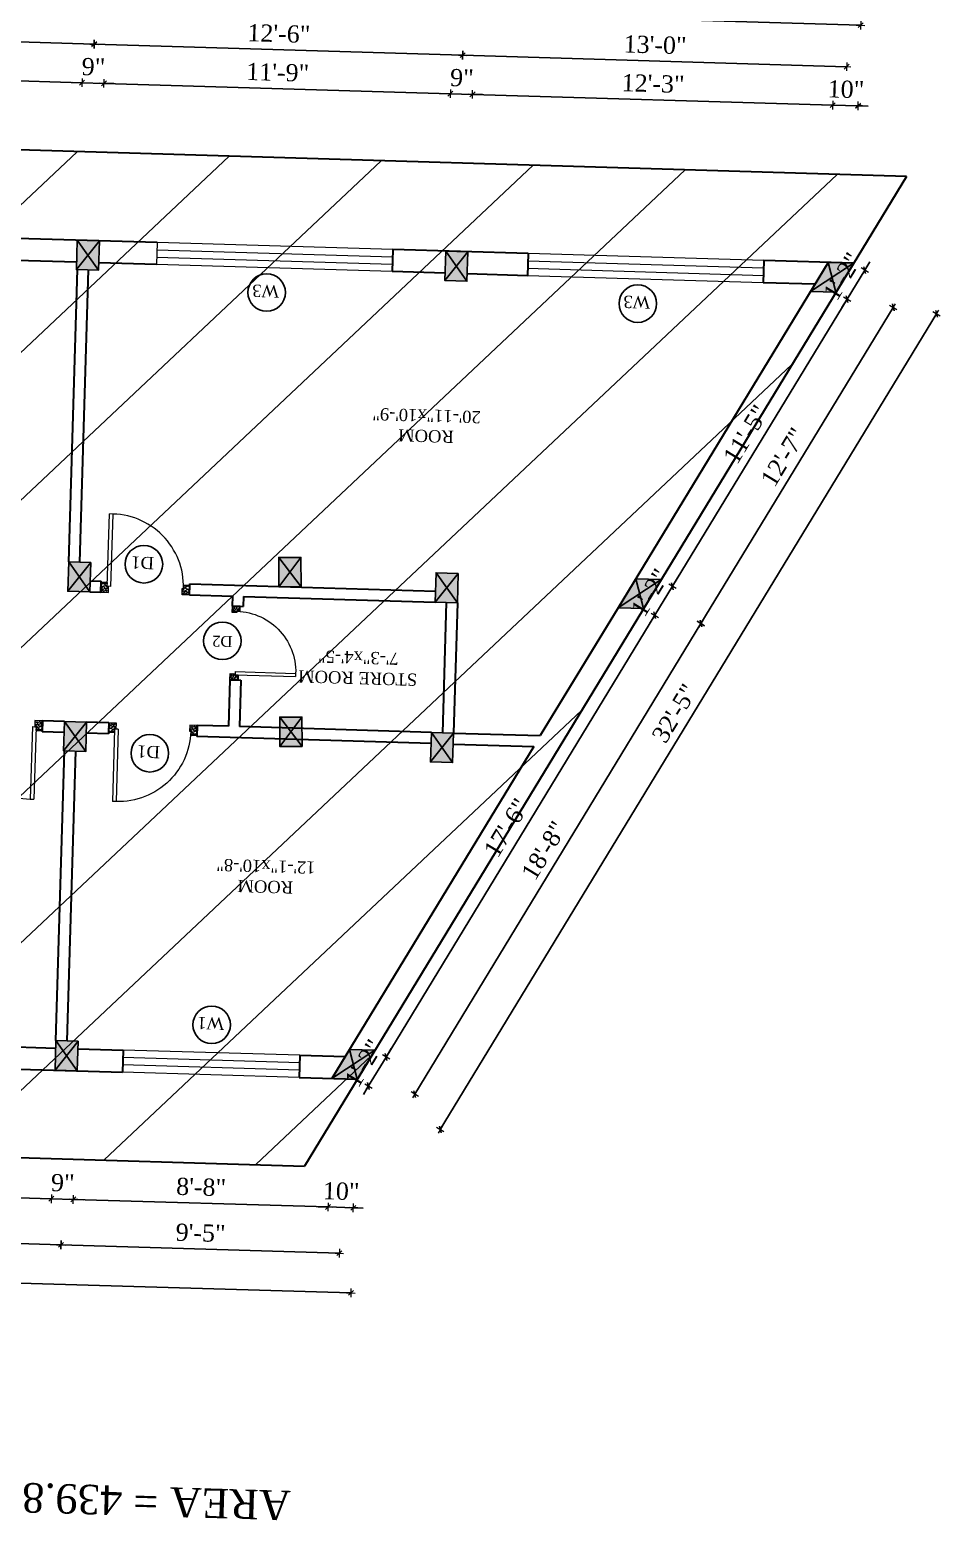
# Model space of a CAD drawing. Header units: inches. Extents: x 4069 to 291496, y -47643 to 12535.
# Drawn here: x 134410 to 134780, y -22079 to -21472 of the extents above; entities that cross this region are included whole.
import ezdxf

# ---------------------------------------------------------------- set-up
doc = ezdxf.new("R2010")
doc.units = ezdxf.units.IN
doc.header["$LTSCALE"] = 5
doc.header["$MEASUREMENT"] = 0
for name, color, linetype, lineweight in [('A-WALL', 7, 'Continuous', 9), ('Dimension', 7, 'Continuous', 18), ('DOOR', 62, 'Continuous', 0), ('Dw', 2, 'Continuous', 18)]:
    doc.layers.add(name, color=color, linetype=linetype, lineweight=lineweight)
doc.layers.add('dim line', color=7, linetype='Continuous', lineweight=15, true_color=0xfab2b2)
doc.layers.add('TEXT', color=6, linetype='Continuous')
doc.layers.add('WALL', color=7, linetype='Continuous')
doc.styles.add('ordinary', font='times.ttf')
doc.dimstyles.new('Copy of 96', dxfattribs={"dimtxt": 7, "dimasz": 4, "dimexe": 0.5, "dimexo": 0.5, "dimgap": 3, "dimtad": 1, "dimdec": 1, "dimzin": 11, "dimdsep": 46, "dimlunit": 4, "dimtxsty": 'ordinary', "dimblk": 'OBLIQUE', "dimcen": 0.09, "dimse1": 1, "dimse2": 1, "dimclrt": 6, "dimazin": 0, "dimtfac": 1, "dimtdec": 1, "dimtix": 1, "dimtmove": 2, "dimatfit": 3, "dimldrblk": 'leader', "dimfxl": 0.5, "dimfxlon": 1, "dimtolj": 1, "dimtzin": 0, "dimarcsym": 0})

# ---------------------------------------------------------------- blocks, each defined once
blk = doc.blocks.new('c2a')
at = {"color": 1, "ltscale": 5}
for p, q in [((18091.63, 4625.76), (18084.82, 4613.76)), ((18101.98, 4625.76), (18091.63, 4625.76)), ((18095.17, 4613.76), (18101.98, 4625.76)), ((18084.82, 4613.76), (18095.17, 4613.76))]:
    blk.add_line(p, q, dxfattribs=at)
blk = doc.blocks.new('C1a')
at = {"color": 1, "ltscale": 5}
for p, q in [((18657.75, 4625.76), (18648.75, 4625.76)), ((18648.75, 4625.76), (18648.82, 4613.76)), ((18657.82, 4613.76), (18657.75, 4625.76)), ((18648.82, 4613.76), (18657.82, 4613.76))]:
    blk.add_line(p, q, dxfattribs=at)
blk = doc.blocks.new('A$C27B36B59')
at = {"layer": 'DOOR'}
for p, q in [((0, 4), (0, 0)), ((2.5, 4), (0, 4)), ((0, 0), (3, 0)), ((2.5, 2.5), (2.5, 4)), ((3, 2.5), (2.5, 2.5)), ((3, 0), (3, 2.5))]:
    blk.add_line(p, q, dxfattribs=at)
for centre, radius, start, end in [((-1.4, -0.54), 4.75, 22.14107, 72.83803), ((1.34, 2.09), 1.64, 45.13802, 144.89476), ((2.21, 0.3), 2.49, 83.31492, 152.65798), ((0.13, 0.37), 2.05, 349.48753, 93.68048), ((1.96, -0.47), 2.01, 58.74475, 166.49498), ((-0.06, 0.32), 1.13, 343.54197, 86.94698), ((2.08, -0.4), 1.17, 38.28162, 160.15192)]:
    blk.add_arc(centre, radius, start, end, dxfattribs=at)
blk = doc.blocks.new('D2')
at = {"layer": 'DOOR'}
for p, q in [((74473.95, 24047.59), (74473.95, 24018.09)), ((74473.95, 24047.59), (74475.45, 24047.59)), ((74475.45, 24047.59), (74475.45, 24018.13))]:
    blk.add_line(p, q, dxfattribs=at)
blk.add_arc((74473.95, 24047.59), 29.5, 180, 272.9146, dxfattribs=at)
at = {"layer": 'DOOR', "xscale": -1, "rotation": 180}
blk.add_blockref('A$C27B36B59', (74441.95, 24050.09), dxfattribs=at)
at = {"layer": 'DOOR', "rotation": 180}
blk.add_blockref('A$C27B36B59', (74477.95, 24050.09), dxfattribs=at)
blk = doc.blocks.new('oblique')
at = {"color": 0, "lineweight": -2}
blk.add_line((0.25, 0.25), (-0.25, -0.25), dxfattribs=at)
at = {"layer": 'dim line', "lineweight": 9}
for p, q in [((-0.4375, 0), (0.4375, 0)), ((0, 0.4375), (0, -0.4375))]:
    blk.add_line(p, q, dxfattribs=at)
blk = doc.blocks.new('*D3606')
at = {"layer": 'A-WALL', "color": 0, "lineweight": -2, "ltscale": 50, "transparency": 16777216}
blk.add_line((134283.21, -21473.41), (134436.14, -21477.98), dxfattribs=at)
at = {"layer": 'Defpoints', "color": 0, "ltscale": 50, "transparency": 16777216}
for p in [(134436.14, -21477.98), (134280.83, -21553.3), (134433.76, -21557.87)]:
    blk.add_point(p, dxfattribs=at)
at = {"layer": 'A-WALL', "color": 0, "lineweight": -2, "ltscale": 50, "transparency": 16777216, "xscale": 4, "yscale": 4, "zscale": 4}
for p, rotation in [((134283.21, -21473.41), 178.289985428096), ((134436.14, -21477.98), 358.289985428096)]:
    blk.add_blockref('oblique', p, dxfattribs=dict(at, rotation=rotation))
at = {"layer": 'A-WALL', "color": 6, "ltscale": 50, "transparency": 16777216, "insert": (134359.88, -21469.12), "char_height": 7, "attachment_point": 5, "rotation": 358.28999, "style": 'ordinary'}
blk.add_mtext('\\A1;12\'-9"', dxfattribs=at)
blk = doc.blocks.new('_OBLIQUE')
at = {"color": 0, "linetype": 'ByBlock'}
blk.add_line((-0.5, -0.5), (0.5, 0.5), dxfattribs=at)
blk = doc.blocks.new('leader')
at = {"layer": 'Dimension'}
for p, q in [((0, -4.33), (0, 4.33)), ((-4.42, 0), (4.42, 0))]:
    blk.add_line(p, q, dxfattribs=at)
blk = doc.blocks.new('*D3607')
at = {"layer": 'A-WALL', "color": 0, "lineweight": -2, "ltscale": 50, "transparency": 16777216}
blk.add_line((134436.14, -21477.98), (134586.08, -21482.45), dxfattribs=at)
at = {"layer": 'Defpoints', "color": 0, "ltscale": 50, "transparency": 16777216}
for p in [(134586.08, -21482.45), (134433.76, -21557.87), (134583.69, -21562.34)]:
    blk.add_point(p, dxfattribs=at)
at = {"layer": 'A-WALL', "color": 0, "lineweight": -2, "ltscale": 50, "transparency": 16777216, "xscale": 4, "yscale": 4, "zscale": 4}
for p, rotation in [((134436.14, -21477.98), 178.289985428096), ((134586.08, -21482.45), 358.289985428096)]:
    blk.add_blockref('oblique', p, dxfattribs=dict(at, rotation=rotation))
at = {"layer": 'A-WALL', "color": 6, "ltscale": 50, "transparency": 16777216, "insert": (134511.31, -21473.66), "char_height": 7, "attachment_point": 5, "rotation": 358.28999, "style": 'ordinary'}
blk.add_mtext('\\A1;12\'-6"', dxfattribs=at)
blk = doc.blocks.new('*D3608')
at = {"layer": 'A-WALL', "color": 0, "lineweight": -2, "ltscale": 50, "transparency": 16777216}
blk.add_line((134586.08, -21482.45), (134742.33, -21487.12), dxfattribs=at)
at = {"layer": 'Defpoints', "color": 0, "ltscale": 50, "transparency": 16777216}
for p in [(134742.33, -21487.12), (134583.69, -21562.34), (134739.95, -21567.01)]:
    blk.add_point(p, dxfattribs=at)
at = {"layer": 'A-WALL', "color": 0, "lineweight": -2, "ltscale": 50, "transparency": 16777216, "xscale": 4, "yscale": 4, "zscale": 4}
for p, rotation in [((134586.08, -21482.45), 178.289985428096), ((134742.33, -21487.12), 358.289985428096)]:
    blk.add_blockref('oblique', p, dxfattribs=dict(at, rotation=rotation))
at = {"layer": 'A-WALL', "color": 6, "ltscale": 50, "transparency": 16777216, "insert": (134664.4, -21478.23), "char_height": 7, "attachment_point": 5, "rotation": 358.28999, "style": 'ordinary'}
blk.add_mtext('\\A1;13\'-0"', dxfattribs=at)
blk = doc.blocks.new('*D3609')
at = {"layer": 'A-WALL', "color": 0, "lineweight": -2, "ltscale": 50, "transparency": 16777216}
blk.add_line((134175.27, -21453.15), (134748.01, -21470.25), dxfattribs=at)
at = {"layer": 'Defpoints', "color": 0, "ltscale": 50, "transparency": 16777216}
for p in [(134748.01, -21470.25), (134172.38, -21550.06), (134745.12, -21567.16)]:
    blk.add_point(p, dxfattribs=at)
at = {"layer": 'A-WALL', "color": 0, "lineweight": -2, "ltscale": 50, "transparency": 16777216, "xscale": 4, "yscale": 4, "zscale": 4}
for p, rotation in [((134175.27, -21453.15), 178.289985428096), ((134748.01, -21470.25), 358.289985428096)]:
    blk.add_blockref('oblique', p, dxfattribs=dict(at, rotation=rotation))
at = {"layer": 'A-WALL', "color": 6, "ltscale": 50, "transparency": 16777216, "insert": (134461.84, -21455.14), "char_height": 7, "attachment_point": 5, "rotation": 358.28999, "style": 'ordinary'}
blk.add_mtext('\\A1;47\'-9"', dxfattribs=at)
blk = doc.blocks.new('*D3610')
at = {"layer": 'A-WALL', "color": 0, "lineweight": -2, "ltscale": 50, "transparency": 16777216}
for p, q in [((134749.69, -21569.94), (134751.76, -21566.52)), ((134749.69, -21569.94), (134742.52, -21581.73)), ((134742.52, -21581.73), (134740.44, -21585.15))]:
    blk.add_line(p, q, dxfattribs=at)
at = {"layer": 'Defpoints', "color": 0, "ltscale": 50, "transparency": 16777216}
for p in [(134745.12, -21567.16), (134737.95, -21578.95), (134742.52, -21581.73)]:
    blk.add_point(p, dxfattribs=at)
at = {"layer": 'A-WALL', "color": 0, "lineweight": -2, "ltscale": 50, "transparency": 16777216, "xscale": 4, "yscale": 4, "zscale": 4}
for p, rotation in [((134749.69, -21569.94), 238.701470922219), ((134742.52, -21581.73), 58.701470922219)]:
    blk.add_blockref('oblique', p, dxfattribs=dict(at, rotation=rotation))
at = {"layer": 'A-WALL', "color": 6, "ltscale": 50, "transparency": 16777216, "insert": (134740.55, -21572.46), "char_height": 7, "attachment_point": 5, "rotation": 58.70147, "style": 'ordinary'}
blk.add_mtext('\\A1;1\'-2"', dxfattribs=at)
blk = doc.blocks.new('*D3611')
at = {"layer": 'A-WALL', "color": 0, "lineweight": -2, "ltscale": 50, "transparency": 16777216}
blk.add_line((134742.52, -21581.73), (134671.43, -21698.66), dxfattribs=at)
at = {"layer": 'Defpoints', "color": 0, "ltscale": 50, "transparency": 16777216}
for p in [(134737.95, -21578.95), (134666.86, -21695.88), (134671.43, -21698.66)]:
    blk.add_point(p, dxfattribs=at)
at = {"layer": 'A-WALL', "color": 0, "lineweight": -2, "ltscale": 50, "transparency": 16777216, "xscale": 4, "yscale": 4, "zscale": 4}
for p, rotation in [((134742.52, -21581.73), 58.70147092348092), ((134671.43, -21698.66), 238.7014709234809)]:
    blk.add_blockref('oblique', p, dxfattribs=dict(at, rotation=rotation))
at = {"layer": 'A-WALL', "color": 6, "ltscale": 50, "transparency": 16777216, "insert": (134701.37, -21636.79), "char_height": 7, "attachment_point": 5, "rotation": 58.70147, "style": 'ordinary'}
blk.add_mtext('\\A1;11\'-5"', dxfattribs=at)
blk = doc.blocks.new('*D3612')
at = {"layer": 'A-WALL', "color": 0, "lineweight": -2, "ltscale": 50, "transparency": 16777216}
for p, q in [((134671.43, -21698.66), (134673.5, -21695.24)), ((134671.43, -21698.66), (134664.26, -21710.45)), ((134664.26, -21710.45), (134662.18, -21713.87))]:
    blk.add_line(p, q, dxfattribs=at)
at = {"layer": 'Defpoints', "color": 0, "ltscale": 50, "transparency": 16777216}
for p in [(134666.86, -21695.88), (134659.69, -21707.68), (134664.26, -21710.45)]:
    blk.add_point(p, dxfattribs=at)
at = {"layer": 'A-WALL', "color": 0, "lineweight": -2, "ltscale": 50, "transparency": 16777216, "xscale": 4, "yscale": 4, "zscale": 4}
for p, rotation in [((134671.43, -21698.66), 238.7014709234809), ((134664.26, -21710.45), 58.7014709234809)]:
    blk.add_blockref('oblique', p, dxfattribs=dict(at, rotation=rotation))
at = {"layer": 'A-WALL', "color": 6, "ltscale": 50, "transparency": 16777216, "insert": (134662.29, -21701.18), "char_height": 7, "attachment_point": 5, "rotation": 58.70147, "style": 'ordinary'}
blk.add_mtext('\\A1;1\'-2"', dxfattribs=at)
blk = doc.blocks.new('*D3613')
at = {"layer": 'A-WALL', "color": 0, "lineweight": -2, "ltscale": 50, "transparency": 16777216}
blk.add_line((134664.26, -21710.45), (134554.93, -21890.27), dxfattribs=at)
at = {"layer": 'Defpoints', "color": 0, "ltscale": 50, "transparency": 16777216}
for p in [(134659.69, -21707.68), (134550.37, -21887.49), (134554.93, -21890.27)]:
    blk.add_point(p, dxfattribs=at)
at = {"layer": 'A-WALL', "color": 0, "lineweight": -2, "ltscale": 50, "transparency": 16777216, "xscale": 4, "yscale": 4, "zscale": 4}
for p, rotation in [((134664.26, -21710.45), 58.70147092348092), ((134554.93, -21890.27), 238.7014709234809)]:
    blk.add_blockref('oblique', p, dxfattribs=dict(at, rotation=rotation))
at = {"layer": 'A-WALL', "color": 6, "ltscale": 50, "transparency": 16777216, "insert": (134603.98, -21796.95), "char_height": 7, "attachment_point": 5, "rotation": 58.70147, "style": 'ordinary'}
blk.add_mtext('\\A1;17\'-6"', dxfattribs=at)
blk = doc.blocks.new('*D3614')
at = {"layer": 'A-WALL', "color": 0, "lineweight": -2, "ltscale": 50, "transparency": 16777216}
for p, q in [((134554.93, -21890.27), (134547.76, -21902.06)), ((134554.93, -21890.27), (134557.01, -21886.85)), ((134547.76, -21902.06), (134545.69, -21905.48))]:
    blk.add_line(p, q, dxfattribs=at)
at = {"layer": 'Defpoints', "color": 0, "ltscale": 50, "transparency": 16777216}
for p in [(134550.37, -21887.49), (134543.2, -21899.29), (134547.76, -21902.06)]:
    blk.add_point(p, dxfattribs=at)
at = {"layer": 'A-WALL', "color": 0, "lineweight": -2, "ltscale": 50, "transparency": 16777216, "xscale": 4, "yscale": 4, "zscale": 4}
for p, rotation in [((134554.93, -21890.27), 238.7014709234809), ((134547.76, -21902.06), 58.7014709234809)]:
    blk.add_blockref('oblique', p, dxfattribs=dict(at, rotation=rotation))
at = {"layer": 'A-WALL', "color": 6, "ltscale": 50, "transparency": 16777216, "insert": (134545.79, -21892.79), "char_height": 7, "attachment_point": 5, "rotation": 58.70147, "style": 'ordinary'}
blk.add_mtext('\\A1;1\'-2"', dxfattribs=at)
blk = doc.blocks.new('*D3615')
at = {"layer": 'A-WALL', "color": 0, "lineweight": -2, "ltscale": 50, "transparency": 16777216}
blk.add_line((134566.57, -21905.42), (134683.06, -21713.81), dxfattribs=at)
at = {"layer": 'Defpoints', "color": 0, "ltscale": 50, "transparency": 16777216}
for p in [(134663.28, -21701.78), (134683.06, -21713.81), (134546.78, -21893.39)]:
    blk.add_point(p, dxfattribs=at)
at = {"layer": 'A-WALL', "color": 0, "lineweight": -2, "ltscale": 50, "transparency": 16777216, "xscale": 4, "yscale": 4, "zscale": 4}
for p, rotation in [((134683.06, -21713.81), 58.70147092222074), ((134566.57, -21905.42), 238.7014709222208)]:
    blk.add_blockref('oblique', p, dxfattribs=dict(at, rotation=rotation))
at = {"layer": 'A-WALL', "color": 6, "ltscale": 50, "transparency": 16777216, "insert": (134619.21, -21806.2), "char_height": 7, "attachment_point": 5, "rotation": 58.70147, "style": 'ordinary'}
blk.add_mtext('\\A1;18\'-8"', dxfattribs=at)
blk = doc.blocks.new('*D3616')
at = {"layer": 'A-WALL', "color": 0, "lineweight": -2, "ltscale": 50, "transparency": 16777216}
blk.add_line((134683.06, -21713.81), (134761.32, -21585.09), dxfattribs=at)
at = {"layer": 'Defpoints', "color": 0, "ltscale": 50, "transparency": 16777216}
for p in [(134741.54, -21573.06), (134761.32, -21585.09), (134663.28, -21701.78)]:
    blk.add_point(p, dxfattribs=at)
at = {"layer": 'A-WALL', "color": 0, "lineweight": -2, "ltscale": 50, "transparency": 16777216, "xscale": 4, "yscale": 4, "zscale": 4}
for p, rotation in [((134761.32, -21585.09), 58.7014709234809), ((134683.06, -21713.81), 238.7014709234809)]:
    blk.add_blockref('oblique', p, dxfattribs=dict(at, rotation=rotation))
at = {"layer": 'A-WALL', "color": 6, "ltscale": 50, "transparency": 16777216, "insert": (134716.57, -21646.03), "char_height": 7, "attachment_point": 5, "rotation": 58.70147, "style": 'ordinary'}
blk.add_mtext('\\A1;12\'-7"', dxfattribs=at)
blk = doc.blocks.new('*D3617')
at = {"layer": 'A-WALL', "color": 0, "lineweight": -2, "ltscale": 50, "transparency": 16777216}
blk.add_line((134778.9, -21587.7), (134576.97, -21919.82), dxfattribs=at)
at = {"layer": 'Defpoints', "color": 0, "ltscale": 50, "transparency": 16777216}
for p in [(134745.12, -21567.16), (134543.2, -21899.29), (134576.97, -21919.82)]:
    blk.add_point(p, dxfattribs=at)
at = {"layer": 'A-WALL', "color": 0, "lineweight": -2, "ltscale": 50, "transparency": 16777216, "xscale": 4, "yscale": 4, "zscale": 4}
for p, rotation in [((134778.9, -21587.7), 58.7014709222217), ((134576.97, -21919.82), 238.7014709222216)]:
    blk.add_blockref('oblique', p, dxfattribs=dict(at, rotation=rotation))
at = {"layer": 'A-WALL', "color": 6, "ltscale": 50, "transparency": 16777216, "insert": (134672.33, -21750.35), "char_height": 7, "attachment_point": 5, "rotation": 58.70147, "style": 'ordinary'}
blk.add_mtext('\\A1;32\'-5"', dxfattribs=at)
blk = doc.blocks.new('*D3618')
at = {"layer": 'A-WALL', "color": 0, "lineweight": -2, "ltscale": 50, "transparency": 16777216}
for p, q in [((134531.29, -21951.33), (134527.29, -21951.21)), ((134541.64, -21951.63), (134531.29, -21951.33)), ((134541.64, -21951.63), (134545.63, -21951.75))]:
    blk.add_line(p, q, dxfattribs=at)
at = {"layer": 'Defpoints', "color": 0, "ltscale": 50, "transparency": 16777216}
for p in [(134532.85, -21898.98), (134543.2, -21899.29), (134531.29, -21951.33)]:
    blk.add_point(p, dxfattribs=at)
at = {"layer": 'A-WALL', "color": 0, "lineweight": -2, "ltscale": 50, "transparency": 16777216, "xscale": 4, "yscale": 4, "zscale": 4}
for p, rotation in [((134531.29, -21951.33), 358.2899854279843), ((134541.64, -21951.63), 178.2899854279843)]:
    blk.add_blockref('oblique', p, dxfattribs=dict(at, rotation=rotation))
at = {"layer": 'A-WALL', "color": 6, "ltscale": 50, "transparency": 16777216, "insert": (134536.66, -21944.92), "char_height": 7, "attachment_point": 5, "rotation": 358.28999, "style": 'ordinary'}
blk.add_mtext('\\A1;10"', dxfattribs=at)
blk = doc.blocks.new('*D3619')
at = {"layer": 'A-WALL', "color": 0, "lineweight": -2, "ltscale": 50, "transparency": 16777216}
blk.add_line((134531.29, -21951.33), (134427.69, -21948.23), dxfattribs=at)
at = {"layer": 'Defpoints', "color": 0, "ltscale": 50, "transparency": 16777216}
for p in [(134429.25, -21895.88), (134532.85, -21898.98), (134427.69, -21948.23)]:
    blk.add_point(p, dxfattribs=at)
at = {"layer": 'A-WALL', "color": 0, "lineweight": -2, "ltscale": 50, "transparency": 16777216, "xscale": 4, "yscale": 4, "zscale": 4}
for p, rotation in [((134427.69, -21948.23), 178.289985428096), ((134531.29, -21951.33), 358.289985428096)]:
    blk.add_blockref('oblique', p, dxfattribs=dict(at, rotation=rotation))
at = {"layer": 'A-WALL', "color": 6, "ltscale": 50, "transparency": 16777216, "insert": (134479.68, -21943.22), "char_height": 7, "attachment_point": 5, "rotation": 358.28999, "style": 'ordinary'}
blk.add_mtext('\\A1;8\'-8"', dxfattribs=at)
blk = doc.blocks.new('*D3620')
at = {"layer": 'A-WALL', "color": 0, "lineweight": -2, "ltscale": 50, "transparency": 16777216}
for p, q in [((134418.69, -21947.96), (134414.69, -21947.84)), ((134427.69, -21948.23), (134418.69, -21947.96)), ((134427.69, -21948.23), (134431.69, -21948.35))]:
    blk.add_line(p, q, dxfattribs=at)
at = {"layer": 'Defpoints', "color": 0, "ltscale": 50, "transparency": 16777216}
for p in [(134420.25, -21895.61), (134429.25, -21895.88), (134418.69, -21947.96)]:
    blk.add_point(p, dxfattribs=at)
at = {"layer": 'A-WALL', "color": 0, "lineweight": -2, "ltscale": 50, "transparency": 16777216, "xscale": 4, "yscale": 4, "zscale": 4}
for p, rotation in [((134418.69, -21947.96), 358.289985428096), ((134427.69, -21948.23), 178.289985428096)]:
    blk.add_blockref('oblique', p, dxfattribs=dict(at, rotation=rotation))
at = {"layer": 'A-WALL', "color": 6, "ltscale": 50, "transparency": 16777216, "insert": (134423.39, -21941.53), "char_height": 7, "attachment_point": 5, "rotation": 358.28999, "style": 'ordinary'}
blk.add_mtext('\\A1;9"', dxfattribs=at)
blk = doc.blocks.new('*D3621')
at = {"layer": 'A-WALL', "color": 0, "lineweight": -2, "ltscale": 50, "transparency": 16777216}
blk.add_line((134418.69, -21947.96), (134263.76, -21943.34), dxfattribs=at)
at = {"layer": 'Defpoints', "color": 0, "ltscale": 50, "transparency": 16777216}
for p in [(134265.32, -21890.99), (134420.25, -21895.61), (134263.76, -21943.34)]:
    blk.add_point(p, dxfattribs=at)
at = {"layer": 'A-WALL', "color": 0, "lineweight": -2, "ltscale": 50, "transparency": 16777216, "xscale": 4, "yscale": 4, "zscale": 4}
for p, rotation in [((134263.76, -21943.34), 178.289985428096), ((134418.69, -21947.96), 358.289985428096)]:
    blk.add_blockref('oblique', p, dxfattribs=dict(at, rotation=rotation))
at = {"layer": 'A-WALL', "color": 6, "ltscale": 50, "transparency": 16777216, "insert": (134341.42, -21939.15), "char_height": 7, "attachment_point": 5, "rotation": 358.28999, "style": 'ordinary'}
blk.add_mtext('\\A1;12\'-11"', dxfattribs=at)
blk = doc.blocks.new('*D3626')
at = {"layer": 'A-WALL', "color": 0, "lineweight": -2, "ltscale": 50, "transparency": 16777216}
blk.add_line((134258.7, -21961.87), (134422.63, -21966.77), dxfattribs=at)
at = {"layer": 'Defpoints', "color": 0, "ltscale": 50, "transparency": 16777216}
for p in [(134260.83, -21890.85), (134424.75, -21895.75), (134422.63, -21966.77)]:
    blk.add_point(p, dxfattribs=at)
at = {"layer": 'A-WALL', "color": 0, "lineweight": -2, "ltscale": 50, "transparency": 16777216, "xscale": 4, "yscale": 4, "zscale": 4}
for p, rotation in [((134258.7, -21961.87), 178.289985428096), ((134422.63, -21966.77), 358.289985428096)]:
    blk.add_blockref('oblique', p, dxfattribs=dict(at, rotation=rotation))
at = {"layer": 'A-WALL', "color": 6, "ltscale": 50, "transparency": 16777216, "insert": (134340.86, -21957.76), "char_height": 7, "attachment_point": 5, "rotation": 358.28999, "style": 'ordinary'}
blk.add_mtext('\\A1;13\'-8"', dxfattribs=at)
blk = doc.blocks.new('*D3627')
at = {"layer": 'A-WALL', "color": 0, "lineweight": -2, "ltscale": 50, "transparency": 16777216}
blk.add_line((134422.63, -21966.77), (134535.91, -21970.15), dxfattribs=at)
at = {"layer": 'Defpoints', "color": 0, "ltscale": 50, "transparency": 16777216}
for p in [(134424.75, -21895.75), (134538.03, -21899.13), (134535.91, -21970.15)]:
    blk.add_point(p, dxfattribs=at)
at = {"layer": 'A-WALL', "color": 0, "lineweight": -2, "ltscale": 50, "transparency": 16777216, "xscale": 4, "yscale": 4, "zscale": 4}
for p, rotation in [((134422.63, -21966.77), 178.289985428096), ((134535.91, -21970.15), 358.289985428096)]:
    blk.add_blockref('oblique', p, dxfattribs=dict(at, rotation=rotation))
at = {"layer": 'A-WALL', "color": 6, "ltscale": 50, "transparency": 16777216, "insert": (134479.47, -21961.89), "char_height": 7, "attachment_point": 5, "rotation": 358.28999, "style": 'ordinary'}
blk.add_mtext('\\A1;9\'-5"', dxfattribs=at)
blk = doc.blocks.new('*D3628')
at = {"layer": 'A-WALL', "color": 0, "lineweight": -2, "ltscale": 50, "transparency": 16777216}
blk.add_line((134540.6, -21986.31), (134161.77, -21975), dxfattribs=at)
at = {"layer": 'Defpoints', "color": 0, "ltscale": 50, "transparency": 16777216}
for p in [(134164.37, -21887.98), (134543.2, -21899.29), (134161.77, -21975)]:
    blk.add_point(p, dxfattribs=at)
at = {"layer": 'A-WALL', "color": 0, "lineweight": -2, "ltscale": 50, "transparency": 16777216, "xscale": 4, "yscale": 4, "zscale": 4}
for p, rotation in [((134161.77, -21975), 178.289985428096), ((134540.6, -21986.31), 358.289985428096)]:
    blk.add_blockref('oblique', p, dxfattribs=dict(at, rotation=rotation))
at = {"layer": 'A-WALL', "color": 6, "ltscale": 50, "transparency": 16777216, "insert": (134351.38, -21974.09), "char_height": 7, "attachment_point": 5, "rotation": 358.28999, "style": 'ordinary'}
blk.add_mtext('\\A1;31\'-7"', dxfattribs=at)
blk = doc.blocks.new('*D3629')
at = {"layer": 'A-WALL', "color": 0, "lineweight": -2, "ltscale": 50, "transparency": 16777216}
for p, q in [((134736.69, -21502.76), (134732.69, -21502.64)), ((134747.03, -21503.06), (134736.69, -21502.76)), ((134747.03, -21503.06), (134751.03, -21503.18))]:
    blk.add_line(p, q, dxfattribs=at)
at = {"layer": 'Defpoints', "color": 0, "ltscale": 50, "transparency": 16777216}
for p in [(134736.69, -21502.76), (134734.78, -21566.85), (134745.12, -21567.16)]:
    blk.add_point(p, dxfattribs=at)
at = {"layer": 'A-WALL', "color": 0, "lineweight": -2, "ltscale": 50, "transparency": 16777216, "xscale": 4, "yscale": 4, "zscale": 4}
for p, rotation in [((134736.69, -21502.76), 358.289985428096), ((134747.03, -21503.06), 178.289985428096)]:
    blk.add_blockref('oblique', p, dxfattribs=dict(at, rotation=rotation))
at = {"layer": 'A-WALL', "color": 6, "ltscale": 50, "transparency": 16777216, "insert": (134742.06, -21496.35), "char_height": 7, "attachment_point": 5, "rotation": 358.28999, "style": 'ordinary'}
blk.add_mtext('\\A1;10"', dxfattribs=at)
blk = doc.blocks.new('*D3630')
at = {"layer": 'A-WALL', "color": 0, "lineweight": -2, "ltscale": 50, "transparency": 16777216}
blk.add_line((134736.69, -21502.76), (134590.1, -21498.38), dxfattribs=at)
at = {"layer": 'Defpoints', "color": 0, "ltscale": 50, "transparency": 16777216}
for p in [(134590.1, -21498.38), (134588.19, -21562.48), (134734.78, -21566.85)]:
    blk.add_point(p, dxfattribs=at)
at = {"layer": 'A-WALL', "color": 0, "lineweight": -2, "ltscale": 50, "transparency": 16777216, "xscale": 4, "yscale": 4, "zscale": 4}
for p, rotation in [((134590.1, -21498.38), 178.289985428096), ((134736.69, -21502.76), 358.289985428096)]:
    blk.add_blockref('oblique', p, dxfattribs=dict(at, rotation=rotation))
at = {"layer": 'A-WALL', "color": 6, "ltscale": 50, "transparency": 16777216, "insert": (134663.59, -21494.01), "char_height": 7, "attachment_point": 5, "rotation": 358.28999, "style": 'ordinary'}
blk.add_mtext('\\A1;12\'-3"', dxfattribs=at)
blk = doc.blocks.new('*D3631')
at = {"layer": 'A-WALL', "color": 0, "lineweight": -2, "ltscale": 50, "transparency": 16777216}
for p, q in [((134581.11, -21498.11), (134577.11, -21497.99)), ((134590.1, -21498.38), (134581.11, -21498.11)), ((134590.1, -21498.38), (134594.1, -21498.5))]:
    blk.add_line(p, q, dxfattribs=at)
at = {"layer": 'Defpoints', "color": 0, "ltscale": 50, "transparency": 16777216}
for p in [(134581.11, -21498.11), (134579.2, -21562.21), (134588.19, -21562.48)]:
    blk.add_point(p, dxfattribs=at)
at = {"layer": 'A-WALL', "color": 0, "lineweight": -2, "ltscale": 50, "transparency": 16777216, "xscale": 4, "yscale": 4, "zscale": 4}
for p, rotation in [((134581.11, -21498.11), 358.289985428096), ((134590.1, -21498.38), 178.289985428096)]:
    blk.add_blockref('oblique', p, dxfattribs=dict(at, rotation=rotation))
at = {"layer": 'A-WALL', "color": 6, "ltscale": 50, "transparency": 16777216, "insert": (134585.8, -21491.68), "char_height": 7, "attachment_point": 5, "rotation": 358.28999, "style": 'ordinary'}
blk.add_mtext('\\A1;9"', dxfattribs=at)
blk = doc.blocks.new('*D3632')
at = {"layer": 'A-WALL', "color": 0, "lineweight": -2, "ltscale": 50, "transparency": 16777216}
blk.add_line((134581.11, -21498.11), (134440.17, -21493.9), dxfattribs=at)
at = {"layer": 'Defpoints', "color": 0, "ltscale": 50, "transparency": 16777216}
for p in [(134440.17, -21493.9), (134438.26, -21558), (134579.2, -21562.21)]:
    blk.add_point(p, dxfattribs=at)
at = {"layer": 'A-WALL', "color": 0, "lineweight": -2, "ltscale": 50, "transparency": 16777216, "xscale": 4, "yscale": 4, "zscale": 4}
for p, rotation in [((134440.17, -21493.9), 178.289985428096), ((134581.11, -21498.11), 358.289985428096)]:
    blk.add_blockref('oblique', p, dxfattribs=dict(at, rotation=rotation))
at = {"layer": 'A-WALL', "color": 6, "ltscale": 50, "transparency": 16777216, "insert": (134510.84, -21489.44), "char_height": 7, "attachment_point": 5, "rotation": 358.28999, "style": 'ordinary'}
blk.add_mtext('\\A1;11\'-9"', dxfattribs=at)
blk = doc.blocks.new('*D3633')
at = {"layer": 'A-WALL', "color": 0, "lineweight": -2, "ltscale": 50, "transparency": 16777216}
for p, q in [((134431.18, -21493.63), (134427.18, -21493.52)), ((134440.17, -21493.9), (134431.18, -21493.63)), ((134440.17, -21493.9), (134444.17, -21494.02))]:
    blk.add_line(p, q, dxfattribs=at)
at = {"layer": 'Defpoints', "color": 0, "ltscale": 50, "transparency": 16777216}
for p in [(134431.18, -21493.63), (134429.26, -21557.73), (134438.26, -21558)]:
    blk.add_point(p, dxfattribs=at)
at = {"layer": 'A-WALL', "color": 0, "lineweight": -2, "ltscale": 50, "transparency": 16777216, "xscale": 4, "yscale": 4, "zscale": 4}
for p, rotation in [((134431.18, -21493.63), 358.289985428096), ((134440.17, -21493.9), 178.289985428096)]:
    blk.add_blockref('oblique', p, dxfattribs=dict(at, rotation=rotation))
at = {"layer": 'A-WALL', "color": 6, "ltscale": 50, "transparency": 16777216, "insert": (134435.87, -21487.2), "char_height": 7, "attachment_point": 5, "rotation": 358.28999, "style": 'ordinary'}
blk.add_mtext('\\A1;9"', dxfattribs=at)
blk = doc.blocks.new('*D3634')
at = {"layer": 'A-WALL', "color": 0, "lineweight": -2, "ltscale": 50, "transparency": 16777216}
blk.add_line((134431.18, -21493.63), (134287.24, -21489.34), dxfattribs=at)
at = {"layer": 'Defpoints', "color": 0, "ltscale": 50, "transparency": 16777216}
for p in [(134287.24, -21489.34), (134285.33, -21553.44), (134429.26, -21557.73)]:
    blk.add_point(p, dxfattribs=at)
at = {"layer": 'A-WALL', "color": 0, "lineweight": -2, "ltscale": 50, "transparency": 16777216, "xscale": 4, "yscale": 4, "zscale": 4}
for p, rotation in [((134287.24, -21489.34), 178.289985428096), ((134431.18, -21493.63), 358.289985428096)]:
    blk.add_blockref('oblique', p, dxfattribs=dict(at, rotation=rotation))
at = {"layer": 'A-WALL', "color": 6, "ltscale": 50, "transparency": 16777216, "insert": (134359.4, -21484.93), "char_height": 7, "attachment_point": 5, "rotation": 358.28999, "style": 'ordinary'}
blk.add_mtext('\\A1;12\'-0"', dxfattribs=at)

msp = doc.modelspace()

# ---------------------------------------------------------------- hatches: boundary and pattern name
at = {"layer": 'WALL', "linetype": 'ByBlock', "ltscale": 5, "true_color": 0xf8991e}
h = msp.add_hatch(dxfattribs=at)
h.set_pattern_fill('ANSI31', color=30, scale=350, angle=178.28998543)
h.set_pattern_definition([(223.29, (141098.935, -25035.815), (29.99899, -31.8453), [])])
h.paths.add_polyline_path([(134766.62748, -21531.78867), (134521.69265, -21934.659), (134163.4043, -21923.96257), (134173.22914, -21514.07321)])
h = msp.add_hatch(color=30, dxfattribs=at)
h.dxf.hatch_style = 1
h.paths.add_polyline_path([(134433.58077, -21563.86452), (134438.25781, -21558.00148), (134429.26182, -21557.73291)])
h.paths.add_polyline_path([(134429.26182, -21557.73291), (134428.90373, -21569.72757), (134433.58077, -21563.86452)])
h.paths.add_polyline_path([(134433.58077, -21563.86452), (134428.90373, -21569.72757), (134437.89972, -21569.99614)])
h.paths.add_polyline_path([(134437.89972, -21569.99614), (134438.25781, -21558.00148), (134433.58077, -21563.86452)])
h = msp.add_hatch(color=30, dxfattribs=at)
h.dxf.hatch_style = 1
h.paths.add_polyline_path([(134583.51397, -21568.34067), (134588.19101, -21562.47762), (134579.19502, -21562.20905)])
h.paths.add_polyline_path([(134579.19502, -21562.20905), (134578.83693, -21574.20371), (134583.51397, -21568.34067)])
h.paths.add_polyline_path([(134583.51397, -21568.34067), (134578.83693, -21574.20371), (134587.83292, -21574.47228)])
h.paths.add_polyline_path([(134587.83292, -21574.47228), (134588.19101, -21562.47762), (134583.51397, -21568.34067)])
h = msp.add_hatch(color=30, dxfattribs=at)
h.dxf.hatch_style = 1
h.paths.add_polyline_path([(134736.36407, -21572.90389), (134734.77596, -21566.85381), (134727.60714, -21578.64513)])
h.paths.add_polyline_path([(134736.36407, -21572.90389), (134727.60714, -21578.64513), (134737.95219, -21578.95398)])
h.paths.add_polyline_path([(134737.95219, -21578.95398), (134745.12101, -21567.16265), (134736.36407, -21572.90389)])
h.paths.add_polyline_path([(134736.36407, -21572.90389), (134745.12101, -21567.16265), (134734.77596, -21566.85381)])
h = msp.add_hatch(color=30, dxfattribs=at)
h.dxf.hatch_style = 1
h.paths.add_polyline_path([(134430.10496, -21694.81912), (134434.782, -21688.95608), (134425.78601, -21688.68751)])
h.paths.add_polyline_path([(134425.78601, -21688.68751), (134425.42791, -21700.68217), (134430.10496, -21694.81912)])
h.paths.add_polyline_path([(134430.10496, -21694.81912), (134425.42791, -21700.68217), (134434.42391, -21700.95073)])
h.paths.add_polyline_path([(134434.42391, -21700.95073), (134434.782, -21688.95608), (134430.10496, -21694.81912)])
h = msp.add_hatch(color=30, dxfattribs=at)
h.dxf.hatch_style = 1
h.paths.add_polyline_path([(134511.26238, -21686.8834), (134515.79936, -21692.8834), (134520.26255, -21686.8834)])
h.paths.add_polyline_path([(134511.26238, -21686.8834), (134511.33618, -21698.8834), (134515.79936, -21692.8834)])
h.paths.add_polyline_path([(134511.33618, -21698.8834), (134520.33635, -21698.8834), (134515.79936, -21692.8834)])
h.paths.add_polyline_path([(134515.79936, -21692.8834), (134520.33635, -21698.8834), (134520.26255, -21686.8834)])
h = msp.add_hatch(color=30, dxfattribs=at)
h.dxf.hatch_style = 1
h.paths.add_polyline_path([(134579.60481, -21699.28233), (134584.28185, -21693.41928), (134575.28586, -21693.15072)])
h.paths.add_polyline_path([(134575.28586, -21693.15072), (134574.92777, -21705.14537), (134579.60481, -21699.28233)])
h.paths.add_polyline_path([(134579.60481, -21699.28233), (134574.92777, -21705.14537), (134583.92376, -21705.41394)])
h.paths.add_polyline_path([(134583.92376, -21705.41394), (134584.28185, -21693.41928), (134579.60481, -21699.28233)])
h = msp.add_hatch(color=30, dxfattribs=at)
h.dxf.hatch_style = 1
h.paths.add_polyline_path([(134658.10441, -21701.62587), (134656.5163, -21695.57579), (134649.34747, -21707.36712)])
h.paths.add_polyline_path([(134658.10441, -21701.62587), (134649.34747, -21707.36712), (134659.69252, -21707.67596)])
h.paths.add_polyline_path([(134659.69252, -21707.67596), (134666.86134, -21695.88463), (134658.10441, -21701.62587)])
h.paths.add_polyline_path([(134658.10441, -21701.62587), (134666.86134, -21695.88463), (134656.5163, -21695.57579)])
h = msp.add_hatch(color=30, dxfattribs=at)
h.dxf.hatch_style = 1
h.paths.add_polyline_path([(134428.38031, -21759.79659), (134433.05735, -21753.93355), (134424.06136, -21753.66498)])
h.paths.add_polyline_path([(134424.06136, -21753.66498), (134423.70327, -21765.65964), (134428.38031, -21759.79659)])
h.paths.add_polyline_path([(134428.38031, -21759.79659), (134423.70327, -21765.65964), (134432.69926, -21765.92821)])
h.paths.add_polyline_path([(134432.69926, -21765.92821), (134433.05735, -21753.93355), (134428.38031, -21759.79659)])
h = msp.add_hatch(color=30, dxfattribs=at)
h.dxf.hatch_style = 1
h.paths.add_polyline_path([(134511.66216, -21751.8834), (134516.19915, -21757.8834), (134520.66233, -21751.8834)])
h.paths.add_polyline_path([(134511.66216, -21751.8834), (134511.73597, -21763.8834), (134516.19915, -21757.8834)])
h.paths.add_polyline_path([(134511.73597, -21763.8834), (134520.73614, -21763.8834), (134516.19915, -21757.8834)])
h.paths.add_polyline_path([(134516.19915, -21757.8834), (134520.73614, -21763.8834), (134520.66233, -21751.8834)])
h = msp.add_hatch(color=30, dxfattribs=at)
h.dxf.hatch_style = 1
h.paths.add_polyline_path([(134577.66515, -21764.25338), (134582.34219, -21758.39034), (134573.34619, -21758.12177)])
h.paths.add_polyline_path([(134573.34619, -21758.12177), (134572.9881, -21770.11642), (134577.66515, -21764.25338)])
h.paths.add_polyline_path([(134577.66515, -21764.25338), (134572.9881, -21770.11642), (134581.9841, -21770.38499)])
h.paths.add_polyline_path([(134581.9841, -21770.38499), (134582.34219, -21758.39034), (134577.66515, -21764.25338)])
h = msp.add_hatch(color=30, dxfattribs=at)
h.dxf.hatch_style = 1
h.paths.add_polyline_path([(134424.93103, -21889.75154), (134429.60807, -21883.88849), (134420.61208, -21883.61993)])
h.paths.add_polyline_path([(134420.61208, -21883.61993), (134420.25399, -21895.61458), (134424.93103, -21889.75154)])
h.paths.add_polyline_path([(134424.93103, -21889.75154), (134420.25399, -21895.61458), (134429.24998, -21895.88315)])
h.paths.add_polyline_path([(134429.24998, -21895.88315), (134429.60807, -21883.88849), (134424.93103, -21889.75154)])
h = msp.add_hatch(color=30, dxfattribs=at)
h.dxf.hatch_style = 1
h.paths.add_polyline_path([(134541.61101, -21893.23493), (134540.0229, -21887.18485), (134532.85408, -21898.97617)])
h.paths.add_polyline_path([(134541.61101, -21893.23493), (134532.85408, -21898.97617), (134543.19912, -21899.28502)])
h.paths.add_polyline_path([(134543.19912, -21899.28502), (134550.36795, -21887.49369), (134541.61101, -21893.23493)])
h.paths.add_polyline_path([(134541.61101, -21893.23493), (134550.36795, -21887.49369), (134540.0229, -21887.18485)])

# ---------------------------------------------------------------- linework, layer by layer
at = {"color": 1, "ltscale": 5}
for p, q in [((134438.25781, -21558.00148), (134428.90373, -21569.72757)), ((134429.26182, -21557.73291), (134437.89972, -21569.99614)), ((134588.19101, -21562.47762), (134578.83693, -21574.20371)), ((134579.19502, -21562.20905), (134587.83292, -21574.47228)), ((134745.12101, -21567.16265), (134727.60714, -21578.64513)), ((134734.77596, -21566.85381), (134737.95219, -21578.95398)), ((134434.782, -21688.95608), (134425.42791, -21700.68217)), ((134425.78601, -21688.68751), (134434.42391, -21700.95073)), ((134511.26238, -21686.8834), (134520.33635, -21698.8834)), ((134511.33618, -21698.8834), (134520.26255, -21686.8834)), ((134584.28185, -21693.41928), (134574.92777, -21705.14537)), ((134575.28586, -21693.15072), (134583.92376, -21705.41394)), ((134666.86134, -21695.88463), (134649.34747, -21707.36712)), ((134656.5163, -21695.57579), (134659.69252, -21707.67596)), ((134433.05735, -21753.93355), (134423.70327, -21765.65964)), ((134424.06136, -21753.66498), (134432.69926, -21765.92821)), ((134511.66216, -21751.8834), (134520.73614, -21763.8834)), ((134520.66233, -21751.8834), (134511.73597, -21763.8834)), ((134582.34219, -21758.39034), (134572.9881, -21770.11642)), ((134573.34619, -21758.12177), (134581.9841, -21770.38499)), ((134429.60807, -21883.88849), (134420.25399, -21895.61458)), ((134420.61208, -21883.61993), (134429.24998, -21895.88315)), ((134550.36795, -21887.49369), (134532.85408, -21898.97617)), ((134543.19912, -21899.28502), (134540.0229, -21887.18485))]:
    msp.add_line(p, q, dxfattribs=at)
at = {"layer": 'A-WALL', "lineweight": 30}
for p, q in [((134766.62748, -21531.78867), (134173.22914, -21514.07321)), ((134766.62748, -21531.78867), (134521.69265, -21934.659)), ((134461.74726, -21558.70274), (134404.77265, -21557.00181)), ((134557.70451, -21561.56747), (134557.43594, -21570.56346)), ((134612.68002, -21563.20872), (134557.70451, -21561.56747)), ((134428.99325, -21566.7289), (134404.50408, -21565.9978)), ((134461.4787, -21567.69873), (134437.98925, -21566.99747)), ((134612.68002, -21563.20872), (134612.41145, -21572.20472)), ((134734.77596, -21566.85381), (134649.34747, -21707.36712)), ((134708.63727, -21566.07346), (134708.3687, -21575.06945)), ((134745.12101, -21567.16265), (134708.63727, -21566.07346)), ((134425.78601, -21688.68751), (134429.33708, -21569.7405)), ((134430.284, -21688.82179), (134433.83507, -21569.87479)), ((134578.92645, -21571.20505), (134557.43594, -21570.56346)), ((134612.41145, -21572.20472), (134587.92245, -21571.47362)), ((134729.39934, -21575.6973), (134708.3687, -21575.06945)), ((134434.42391, -21700.95073), (134438.9219, -21701.08502)), ((134434.55819, -21696.45274), (134439.05619, -21696.58702)), ((134438.9219, -21701.08502), (134439.05619, -21696.58702)), ((134474.90587, -21702.15929), (134475.04015, -21697.6613)), ((134474.90587, -21702.15929), (134492.39808, -21702.68151)), ((134475.04015, -21697.6613), (134575.06205, -21700.64738)), ((134492.39808, -21702.68151), (134492.27871, -21706.67973)), ((134492.27871, -21706.67973), (134496.77671, -21706.81401)), ((134496.89607, -21702.81579), (134496.77671, -21706.81401)), ((134496.89607, -21702.81579), (134574.92777, -21705.14537)), ((134579.42576, -21705.27966), (134577.84419, -21758.25605)), ((134583.92376, -21705.41394), (134582.34219, -21758.39034)), ((134649.34747, -21707.36712), (134617.68516, -21759.44547)), ((134491.38348, -21736.66637), (134490.81651, -21755.65791)), ((134491.38348, -21736.66637), (134495.88148, -21736.80065)), ((134495.88148, -21736.80065), (134495.3145, -21755.79219)), ((134415.06537, -21753.39641), (134414.93109, -21757.89441)), ((134424.06136, -21753.66498), (134415.06537, -21753.39641)), ((134442.05335, -21754.20212), (134433.05735, -21753.93355)), ((134442.05335, -21754.20212), (134441.91906, -21758.70011)), ((134478.03731, -21755.27639), (134477.90303, -21759.77439)), ((134490.81651, -21755.65791), (134478.03731, -21755.27639)), ((134573.34619, -21758.12177), (134495.3145, -21755.79219)), ((134423.92708, -21758.16298), (134414.93109, -21757.89441)), ((134441.91906, -21758.70011), (134432.92307, -21758.43155)), ((134573.21191, -21762.61976), (134477.90303, -21759.77439)), ((134582.2079, -21762.88833), (134614.99685, -21763.86722)), ((134582.34219, -21758.39034), (134617.68516, -21759.44547)), ((134420.61208, -21883.61993), (134424.13331, -21765.67248)), ((134425.11007, -21883.75421), (134428.63131, -21765.80676)), ((134614.99685, -21763.86722), (134532.85408, -21898.97617)), ((134391.03569, -21885.73828), (134420.52256, -21886.61859)), ((134429.51855, -21886.88716), (134447.89065, -21887.43564)), ((134447.89065, -21887.43564), (134447.62208, -21896.43164)), ((134519.85859, -21889.58419), (134519.59002, -21898.58018)), ((134519.85859, -21889.58419), (134538.23069, -21890.13268)), ((134390.76712, -21894.73427), (134447.62208, -21896.43164)), ((134519.59002, -21898.58018), (134543.19912, -21899.28502)), ((134224.37717, -21925.78287), (134521.69265, -21934.659))]:
    msp.add_line(p, q, dxfattribs=at)
at = {"layer": 'A-WALL', "color": 1, "ltscale": 5}
for p, q in [((134434.42391, -21700.95073), (134438.9219, -21701.08502)), ((134492.39808, -21702.68151), (134492.27871, -21706.67973))]:
    msp.add_line(p, q, dxfattribs=at)
at = {"layer": 'Dw', "color": 3}
for p, q in [((134461.74726, -21558.70274), (134461.4787, -21567.69873)), ((134461.65774, -21561.7014), (134557.61499, -21564.56614)), ((134557.70451, -21561.56747), (134461.74726, -21558.70274)), ((134557.43594, -21570.56346), (134461.4787, -21567.69873)), ((134461.56822, -21564.70007), (134557.52547, -21567.5648)), ((134612.5905, -21566.20739), (134708.54774, -21569.07212)), ((134708.63727, -21566.07346), (134612.68002, -21563.20872)), ((134708.3687, -21575.06945), (134612.41145, -21572.20472)), ((134612.50097, -21569.20605), (134708.45822, -21572.07078)), ((134519.76907, -21892.58286), (134447.80113, -21890.43431)), ((134519.85859, -21889.58419), (134447.89065, -21887.43564)), ((134519.59002, -21898.58018), (134447.62208, -21896.43164)), ((134519.67954, -21895.58152), (134447.71161, -21893.43297))]:
    msp.add_line(p, q, dxfattribs=at)
at = {"layer": 'TEXT'}
for centre in [(134506.3332, -21579.0668), (134657.34506, -21583.57514), (134456.38543, -21689.68145), (134488.31261, -21720.87498), (134458.80549, -21766.62717), (134483.96366, -21877.15874)]:
    msp.add_circle(centre, 7.64038, dxfattribs=at)
at = {"layer": 'WALL', "color": 2, "linetype": 'ByBlock', "ltscale": 5}
for points in [[(134438.25781, -21558.00148), (134429.26182, -21557.73291), (134428.90373, -21569.72757), (134437.89972, -21569.99614)], [(134588.19101, -21562.47762), (134579.19502, -21562.20905), (134578.83693, -21574.20371), (134587.83292, -21574.47228)], [(134745.12101, -21567.16265), (134734.77596, -21566.85381), (134727.60714, -21578.64513), (134737.95219, -21578.95398)], [(134434.782, -21688.95608), (134425.78601, -21688.68751), (134425.42791, -21700.68217), (134434.42391, -21700.95073)], [(134520.33635, -21698.8834), (134520.26255, -21686.8834), (134511.26238, -21686.8834), (134511.33618, -21698.8834)], [(134584.28185, -21693.41928), (134575.28586, -21693.15072), (134574.92777, -21705.14537), (134583.92376, -21705.41394)], [(134666.86134, -21695.88463), (134656.5163, -21695.57579), (134649.34747, -21707.36712), (134659.69252, -21707.67596)], [(134433.05735, -21753.93355), (134424.06136, -21753.66498), (134423.70327, -21765.65964), (134432.69926, -21765.92821)], [(134520.73614, -21763.8834), (134520.66233, -21751.8834), (134511.66216, -21751.8834), (134511.73597, -21763.8834)], [(134582.34219, -21758.39034), (134573.34619, -21758.12177), (134572.9881, -21770.11642), (134581.9841, -21770.38499)], [(134429.60807, -21883.88849), (134420.61208, -21883.61993), (134420.25399, -21895.61458), (134429.24998, -21895.88315)], [(134550.36795, -21887.49369), (134540.0229, -21887.18485), (134532.85408, -21898.97617), (134543.19912, -21899.28502)]]:
    msp.add_lwpolyline(points, close=True, dxfattribs=at)

# ---------------------------------------------------------------- block references
for name, p, rotation in [('c2a', (152959.5653, -17495.12643), 178.2899854279543), ('C1a', (153169.08159, -17073.12423), 180), ('c2a', (152881.30564, -17623.84841), 178.2899854279543), ('C1a', (153169.48138, -17138.12423), 180), ('c2a', (152764.81224, -17815.45747), 178.2899854279543)]:
    msp.add_blockref(name, p, dxfattribs=dict(at, rotation=rotation))
at = {"layer": 'WALL', "color": 2, "linetype": 'ByBlock'}
for p, rotation in [((209601.38265, 115.79931), 178.2899854279543), ((59252.60462, -43570.28074), 358.2899854279543)]:
    msp.add_blockref('D2', p, dxfattribs=dict(at, rotation=rotation))
at = {"layer": 'WALL', "color": 2, "linetype": 'ByBlock', "xscale": -0.8332999999984168, "yscale": 0.8333000000002357, "zscale": 0.8333, "rotation": 88.28998542795433}
msp.add_blockref('D2', (156375.40022, 39700.13074), dxfattribs=at)
at = {"layer": 'WALL', "color": 2, "linetype": 'ByBlock', "xscale": -1, "rotation": 358.2899854279543}
msp.add_blockref('D2', (208169.15896, -48016.07267), dxfattribs=at)

# ---------------------------------------------------------------- texts
at = {"layer": 'TEXT', "style": 'ordinary'}
for s, height, rotation, p in [('W3', 5, 178.29037351, (134511.45539, -21576.15424)), ('W3', 5, 178.29037351, (134662.46725, -21580.66258)), ('D1', 5, 178.28959735, (134460.57304, -21686.74105)), ('D2', 4.5, 178.29037351, (134492.50036, -21718.92737)), ('D1', 5, 178.28959735, (134462.9931, -21763.68676)), ('W1', 5, 178.29037351, (134489.08585, -21874.24618))]:
    msp.add_text(s, height=height, rotation=rotation, dxfattribs=at).set_placement(p)
at = {"layer": 'TEXT', "char_height": 5, "attachment_point": 8, "rotation": 178.28959735, "style": 'ordinary'}
for s, insert in [('ROOM\\P20\'-11"x10\'-9"', (134571.49121, -21626.59578)), ('STORE ROOM\\P7\'-3"x4\'-5"', (134543.69227, -21725.10958)), ('ROOM\\P12\'-1"x10\'-8"', (134506.10454, -21810.06683))]:
    msp.add_mtext_dynamic_manual_height_columns(s, width=101.5687276, gutter_width=1720.71691, heights=[0], dxfattribs=dict(at, insert=insert))
at = {"layer": 'TEXT', "insert": (134434.60785, -22060.56086), "char_height": 12, "width": 219.8150831, "attachment_point": 8, "rotation": 178.28959735, "style": 'ordinary'}
msp.add_mtext('AREA = 439.82 sq. ft.', dxfattribs=at)

# ---------------------------------------------------------------- dimensions: what is measured, and where the dimension line sits
at = {"layer": 'A-WALL', "ltscale": 50}
for base, p1, p2, angle, picture, middle in [((134748.01417, -21470.25311), (134172.37619, -21550.06378), (134745.12101, -21567.16265), 178.28998543, '*D3609', (134461.83784, -21455.13594)), ((134436.14493, -21477.97528), (134280.82796, -21553.30153), (134433.75982, -21557.8672), 178.28998543, '*D3606', (134359.87508, -21469.12471)), ((134586.07813, -21482.45142), (134433.75982, -21557.8672), (134583.69302, -21562.34334), 178.28998543, '*D3607', (134511.30731, -21473.65571)), ((134742.3336, -21487.11631), (134583.69302, -21562.34334), (134739.94849, -21567.00823), 178.28998543, '*D3608', (134664.40164, -21478.22623)), ((134287.23956, -21489.33752), (134429.26182, -21557.73291), (134285.32595, -21553.43581), 178.28998543, '*D3634', (134359.40327, -21484.92843)), ((134431.17543, -21493.63462), (134438.25781, -21558.00148), (134429.26182, -21557.73291), 178.28998543, '*D3633', (134435.8695, -21487.20118)), ((134440.17142, -21493.90319), (134579.19502, -21562.20905), (134438.25781, -21558.00148), 178.28998543, '*D3632', (134510.8361, -21489.43925)), ((134581.10863, -21498.11077), (134588.19101, -21562.47762), (134579.19502, -21562.20905), 178.28998543, '*D3631', (134585.8027, -21491.67732)), ((134590.10462, -21498.37933), (134734.77596, -21566.85381), (134588.19101, -21562.47762), 178.28998543, '*D3630', (134663.59287, -21494.00978)), ((134736.68957, -21502.75552), (134745.12101, -21567.16265), (134734.77596, -21566.85381), 178.28998543, '*D3629', (134742.05787, -21496.3523)), ((134761.31838, -21585.08513), (134663.27693, -21701.7803), (134741.5366, -21573.05831), 238.70147092, '*D3616', (134716.5741, -21646.03268)), ((134671.42587, -21698.65975), (134737.95219, -21578.95398), (134666.86134, -21695.88463), 58.70147092, '*D3611', (134701.36547, -21636.78622)), ((134664.25704, -21710.45107), (134666.86134, -21695.88463), (134659.69252, -21707.67596), 58.70147092, '*D3612', (134662.28739, -21701.17868)), ((134554.93247, -21890.2688), (134659.69252, -21707.67596), (134550.36795, -21887.49369), 58.70147092, '*D3613', (134603.98032, -21796.9465)), ((134547.76365, -21902.06013), (134550.36795, -21887.49369), (134543.19912, -21899.28502), 58.70147092, '*D3614', (134545.79399, -21892.78773)), ((134161.76978, -21975.00235), (134543.19912, -21899.28502), (134164.36791, -21887.97529), 178.28998543, '*D3628', (134351.38146, -21974.08948)), ((134422.63182, -21966.766), (134260.82502, -21890.85495), (134424.75198, -21895.74887), 178.28998543, '*D3626', (134340.86411, -21957.7614)), ((134263.76017, -21943.33835), (134420.25399, -21895.61458), (134265.32301, -21890.98923), 358.28998543, '*D3621', (134341.41962, -21939.15392)), ((134418.69114, -21947.9637), (134429.24998, -21895.88315), (134420.25399, -21895.61458), 358.28998543, '*D3620', (134423.38521, -21941.53025)), ((134535.90644, -21970.14773), (134424.75198, -21895.74887), (134538.0266, -21899.13059), 178.28998543, '*D3627', (134479.4652, -21961.88913)), ((134427.68714, -21948.23227), (134532.85408, -21898.97617), (134429.24998, -21895.88315), 358.28998543, '*D3619', (134479.68496, -21943.22114))]:
    dim = msp.add_linear_dim(base=base, p1=p1, p2=p2, angle=angle, dimstyle='Copy of 96', override={"dimdec": 0, "dimblk": 'oblique', "dimtdec": 0, "dimarcsym": 1}, dxfattribs=at)
    dim.commit()
    dim.dimension.update_dxf_attribs({"geometry": picture, "text_midpoint": middle})
for p1, p2, distance, picture, middle in [((134745.12101, -21567.16265), (134737.95219, -21578.95398), 5.34192, '*D3610', (134740.54705, -21572.4567)), ((134745.12101, -21567.16265), (134543.19912, -21899.28502), 39.52759, '*D3617', (134672.32948, -21750.35011)), ((134546.78354, -21893.38935), (134663.27693, -21701.7803), -23.15088, '*D3615', (134619.2062, -21806.20345)), ((134543.19912, -21899.28502), (134532.85408, -21898.97617), 52.37244, '*D3618', (134536.65953, -21944.92207))]:
    dim = msp.add_aligned_dim(p1=p1, p2=p2, distance=distance, dimstyle='Copy of 96', override={"dimdec": 0, "dimblk": 'oblique', "dimtdec": 0, "dimarcsym": 1}, dxfattribs=at)
    dim.commit()
    dim.dimension.update_dxf_attribs({"geometry": picture, "text_midpoint": middle})

doc.saveas('drawing.dxf')
